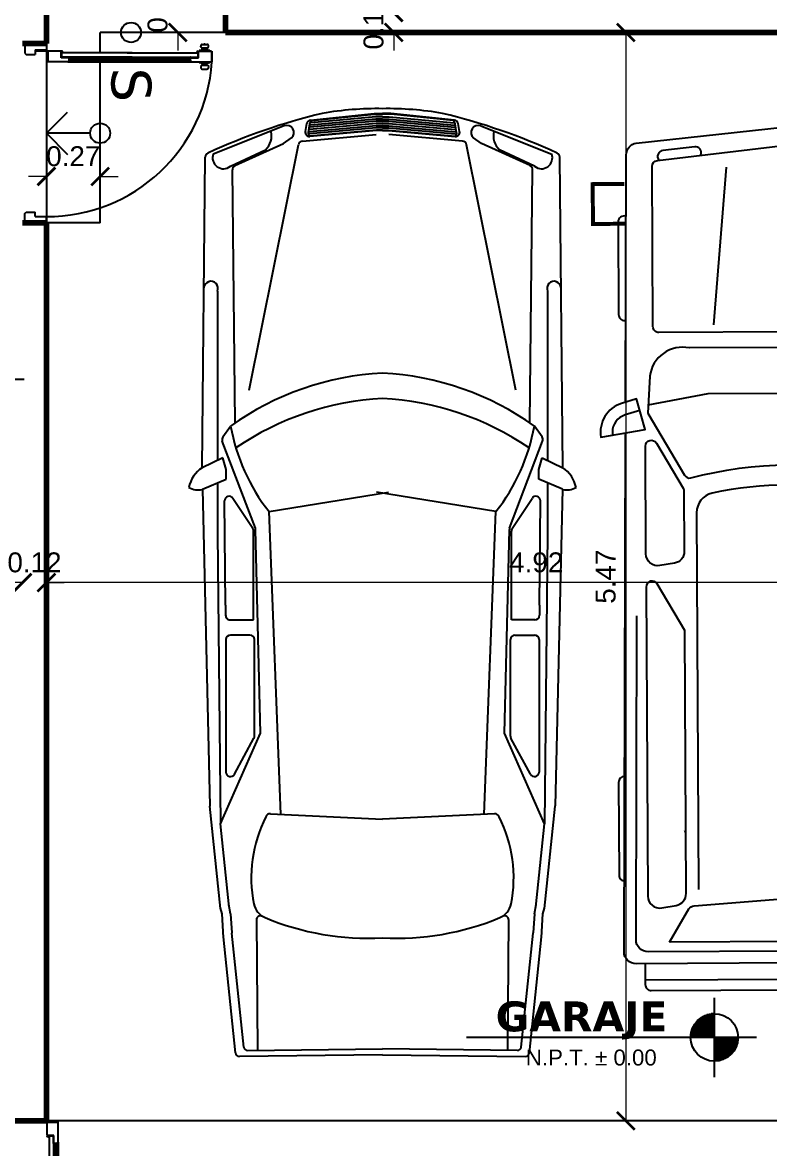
# Model space of a CAD drawing. Header units: inches. Extents: x -2.6 to 11.8, y -3.4 to 32.7.
# Drawn here: x 3.92 to 7.67, y -0.14 to 5.52 of the extents above; entities that cross this region are included whole.
import ezdxf

# ---------------------------------------------------------------- set-up
doc = ezdxf.new("R2010")
doc.units = ezdxf.units.IN
doc.header["$MEASUREMENT"] = 0
doc.linetypes.add('CONTINUA', pattern=[0])
for name, color, linetype in [('Auto', 6, 'Continuous'), ('Cotas', 60, 'Continuous'), ('Flecha', 6, 'Continuous'), ('Gradas', 3, 'Continuous'), ('Niveles', 86, 'Continuous'), ('Puertas', 1, 'Continuous'), ('Texto', 98, 'Continuous'), ('Textura piso', 8, 'Continuous')]:
    doc.layers.add(name, color=color, linetype=linetype)
doc.layers.add('Paredes', color=5, linetype='Continuous', lineweight=80)
doc.styles.get("Standard").update_dxf_attribs({"font": 'arial.ttf'})
doc.styles.add('style1', font='arial.ttf')
doc.dimstyles.new('Cotas', dxfattribs={"dimtxt": 0.1, "dimasz": 0.09, "dimexe": 0.2, "dimexo": 0.4, "dimgap": 0.05, "dimtad": 1, "dimzin": 0, "dimdsep": 46, "dimtxsty": 'Standard', "dimblk": 'ARCHTICK', "dimcen": 0.09, "dimse1": 1, "dimse2": 1, "dimclrd": 60, "dimclre": 256, "dimadec": 0, "dimazin": 0, "dimtfac": 1, "dimtix": 1, "dimtofl": 0, "dimtmove": 1, "dimatfit": 3, "dimfxl": 0, "dimtolj": 1, "dimtzin": 0, "dimlwd": 9, "dimarcsym": 0})

# ---------------------------------------------------------------- blocks, each defined once
blk = doc.blocks.new('Auto 2')
at = {"layer": 'Auto'}
for p, q in [((63.2764, 43.216), (63.3404, 44.0081)), ((64.0137, 43.2198), (63.9413, 44.0112)), ((62.7673, 42.6773), (62.7674, 42.6617)), ((64.5283, 42.6865), (64.5284, 42.6709))]:
    blk.add_line(p, q, dxfattribs=at)
for points in [[(62.8334, 42.8273), (62.8368, 44.0705, -0.365271), (62.8868, 44.1295), (63.6398, 44.211), (64.3937, 44.1373, -0.365271), (64.4443, 44.0789), (64.4607, 42.8358)], [(63.2121, 44.0707, 0.556453), (63.1804, 44.1106), (63.0205, 44.0918, 0.585929), (63.0004, 44.0434, 0.585929)], [(64.281, 44.0501, 0.585929), (64.2604, 44.0982), (64.1003, 44.1154, 0.585929), (64.07, 44.0727, 0.585929)], [(62.836, 43.7616, 0.520819), (62.7958, 43.7332), (62.7983, 43.2676, 0.414214), (62.8284, 43.2378)], [(64.4484, 43.7714, -0.464512), (64.4835, 43.742), (64.486, 43.2764, -0.414214), (64.4561, 43.2463)], [(62.9043, 42.7863), (62.831, 42.7639, 0.331155), (62.7673, 42.6773, 0.331155)], [(64.5283, 42.6865, 0.331155), (64.4637, 42.7724), (64.3902, 42.7941)], [(64.4628, 42.6815), (64.4972, 40.0757, -0.416557), (64.4375, 40.0149), (63.6618, 40.0108), (62.886, 40.0068, -0.416557), (62.8257, 40.067), (62.8329, 42.673)], [(64.1198, 40.384), (64.1099, 42.2772, 0.354062), (64.0302, 42.3746, 0.105206), (63.2686, 42.3706, 0.354062), (63.19, 42.2724), (63.1998, 40.3792)], [(64.4149, 41.7619), (64.4364, 40.1354, -0.416557), (64.3767, 40.0746), (63.6615, 40.0708), (62.9462, 40.0671, -0.416557), (62.8859, 40.1273), (62.8904, 41.754)], [(64.4857, 40.9565, -0.414214), (64.5159, 40.9266), (64.5183, 40.461, -0.414214), (64.4884, 40.4309)], [(62.828, 40.9478, 0.414214), (62.7982, 40.9177), (62.8006, 40.452, 0.414214), (62.8308, 40.4222)], [(62.9316, 40.007), (62.9321, 39.9021, 0.414214), (62.9623, 39.8723), (63.6625, 39.8759), (64.3627, 39.8796, 0.414214), (64.3925, 39.9097), (64.392, 40.0147)]]:
    blk.add_lwpolyline(points, format="xyb", dxfattribs=at)
for points in [[(62.9667, 44.0126, -0.381839), (62.9932, 44.0426), (63.6403, 44.1186), (64.2882, 44.0493, -0.381839), (64.315, 44.0197), (64.3192, 43.2144, -0.414214), (64.2893, 43.1843), (63.0011, 43.1776, -0.414214), (62.9709, 43.2074)], [(64.1373, 42.4524, 0.316281), (64.1686, 42.467), (64.3492, 42.7805), (64.3377, 42.966, 0.439842), (64.1374, 43.1052), (63.6456, 43.1026), (63.1538, 43.1001, 0.439842), (62.955, 42.9588), (62.9455, 42.7731), (63.1293, 42.4615, 0.316281), (63.1607, 42.4473, -0.128604)], [(62.8135, 42.8213, 0.378869), (62.7096, 42.6517), (62.9324, 42.6901), (62.8876, 42.8439)], [(64.3632, 42.6976), (64.5863, 42.6615, 0.378869), (64.4807, 42.83), (64.4063, 42.8519)], [(62.9328, 42.6066, -0.765667), (62.9886, 42.622), (63.1224, 42.3952, -0.132717), (63.1266, 42.3801), (63.1282, 42.0788, -0.366598), (63.0784, 42.0194), (63.0058, 42.0069, -0.463488), (62.9356, 42.0657)], [(64.3664, 42.0732), (64.3636, 42.6141, 0.765667), (64.3076, 42.6289), (64.1762, 42.4007, 0.132717), (64.1722, 42.3856), (64.1737, 42.0843, 0.366598), (64.2242, 42.0254), (64.2969, 42.0136, 0.463488)], [(62.9365, 41.8992), (62.9446, 40.3467, 0.463488), (63.0148, 40.2878), (63.0873, 40.3003, 0.366598), (63.1371, 40.3598), (63.1303, 41.6808), (62.9923, 41.9146, 0.765667)], [(64.3673, 41.9066, 0.765667), (64.3113, 41.9215), (64.1758, 41.6863), (64.1827, 40.3652, 0.366598), (64.2332, 40.3063), (64.3058, 40.2946, 0.463488), (64.3754, 40.3541)], [(63.0544, 40.1162), (63.1516, 40.2823, -0.264987), (63.1773, 40.2972), (63.6601, 40.3361), (64.1432, 40.3022, -0.264987), (64.1691, 40.2876), (64.268, 40.1226), (63.6612, 40.1194)]]:
    blk.add_lwpolyline(points, format="xyb", close=True, dxfattribs=at)
at = {"layer": 'Auto', "const_width": 0.02}
for points in [[(64.5683, 43.9374), (64.5693, 43.7374), (64.4421, 43.7365)], [(64.4462, 43.9365), (64.5683, 43.9374)], [(62.8343, 43.7243), (62.6694, 43.7231), (62.6683, 43.9231), (62.8272, 43.9243)]]:
    blk.add_lwpolyline(points, dxfattribs=at)
at = {"layer": 'Auto'}
for points in [[(62.9476, 42.8145), (63.2479, 42.8707), (63.6468, 42.8728), (64.0458, 42.8749), (64.3466, 42.8218)], [(64.3924, 39.9321), (63.6622, 39.9282), (62.932, 39.9244)]]:
    blk.add_lwpolyline(points, dxfattribs=at)
blk.add_arc((63.1056, 40.6609), 0.03, 0.2992, 30.5389, dxfattribs=at)
blk = doc.blocks.new('auto2')
at = {"layer": 'Auto'}
for p, q in [((60.034, 33.4933), (58.4736, 33.4774)), ((59.984, 33.3897), (60.034, 33.4933)), ((60.1414, 33.4919), (60.0914, 33.3724)), ((60.1414, 33.4919), (61.7324, 33.454)), ((58.3164, 33.0809), (58.4578, 33.4372)), ((62.2471, 33.4006), (61.7339, 33.4539)), ((59.1466, 33.4167), (59.9458, 33.4167)), ((59.8788, 33.3891), (59.8241, 33.3502)), ((60.3369, 33.226), (59.9001, 33.3918)), ((59.9458, 33.4167), (59.9971, 33.4167)), ((60.0429, 33.3724), (59.984, 33.3897)), ((60.0914, 33.3724), (60.0429, 33.3724)), ((60.1099, 33.4167), (60.3641, 33.4167)), ((60.7241, 33.3755), (60.2, 33.3807)), ((60.3641, 33.4167), (61.8232, 33.4004)), ((60.7241, 33.3755), (60.7747, 33.3755)), ((60.8968, 33.3736), (61.5621, 33.3736)), ((61.8232, 33.4004), (61.3667, 33.1998)), ((62.2413, 33.357), (61.8232, 33.4004)), ((62.2752, 33.3926), (62.2468, 33.4007)), ((62.394, 33.3856), (62.2752, 33.3926)), ((62.9733, 33.3253), (62.3904, 33.3858)), ((58.5163, 33.3283), (58.4043, 33.0852)), ((58.5193, 33.3513), (58.4369, 33.1751)), ((59.808, 33.3271), (58.537, 33.341)), ((60.339, 33.2387), (60.1879, 33.3384)), ((60.7975, 33.3527), (60.7975, 33.2749)), ((60.874, 33.2529), (60.874, 33.3508)), ((61.573, 33.3307), (61.3928, 33.2328)), ((62.2743, 33.3514), (62.2282, 33.3587)), ((62.2743, 33.3514), (62.3708, 33.3436)), ((62.9439, 33.2841), (62.3712, 33.3435)), ((62.4046, 33.3409), (62.404, 33.3409)), ((60.7975, 33.2749), (60.7975, 33.2349)), ((62.9609, 33.265), (62.9523, 32.5874)), ((62.9831, 32.5874), (62.9904, 33.3062)), ((59.6438, 33.2568), (58.4114, 33.0098)), ((61.3667, 33.1998), (60.3444, 33.2245)), ((60.7975, 33.2349), (60.3515, 33.2349)), ((61.3819, 33.2301), (60.8968, 33.2301)), ((62.3038, 33.2208), (62.9603, 33.2146)), ((60.254, 33.1573), (60.1567, 32.5571)), ((61.7747, 33.0986), (60.254, 33.1573)), ((61.7721, 33.1502), (61.7997, 32.5874)), ((58.4043, 33.0852), (58.377, 33.0448)), ((58.3451, 32.9748), (58.3047, 32.9671)), ((58.393, 32.9895), (58.3599, 32.6189)), ((58.2875, 32.9485), (58.2548, 32.629)), ((58.2891, 32.9417), (58.2571, 32.6287)), ((58.2712, 32.6209), (58.3009, 32.9474)), ((58.2822, 32.6204), (58.3122, 32.9493)), ((58.2915, 32.9452), (58.2891, 32.9417)), ((58.2978, 32.9492), (58.2915, 32.9452)), ((58.2933, 32.6199), (58.3234, 32.9512)), ((58.3057, 32.9523), (58.2978, 32.9492)), ((58.3043, 32.6195), (58.3347, 32.9532)), ((58.3498, 32.9594), (58.3057, 32.9523)), ((58.3154, 32.619), (58.3459, 32.9541)), ((58.3265, 32.6185), (58.3569, 32.9532)), ((58.3375, 32.6181), (58.368, 32.9522)), ((58.3399, 32.6179), (58.3703, 32.952)), ((58.2548, 32.629), (58.2548, 32.5874)), ((58.2548, 32.5458), (58.2548, 32.5874)), ((58.2571, 32.629), (58.2571, 32.5874)), ((58.2571, 32.5458), (58.2571, 32.5874)), ((58.2712, 32.5874), (58.2712, 32.6209)), ((58.2712, 32.5874), (58.2712, 32.5538)), ((58.2822, 32.5874), (58.2822, 32.6204)), ((58.2822, 32.5874), (58.2822, 32.5543)), ((58.2933, 32.5874), (58.2933, 32.6199)), ((58.2933, 32.5874), (58.2933, 32.5548)), ((58.3043, 32.5874), (58.3043, 32.6195)), ((58.3043, 32.5874), (58.3043, 32.5553)), ((58.3154, 32.5874), (58.3154, 32.619)), ((58.3154, 32.5874), (58.3154, 32.5558)), ((58.3265, 32.5874), (58.3265, 32.6185)), ((58.3265, 32.5874), (58.3265, 32.5563)), ((58.3375, 32.5874), (58.3375, 32.6179)), ((58.3375, 32.5874), (58.3375, 32.5568)), ((58.3399, 32.5874), (58.3399, 32.6179)), ((58.3399, 32.5874), (58.3399, 32.5568)), ((60.254, 32.0175), (60.1567, 32.6177)), ((61.7721, 32.0246), (61.7997, 32.5874)), ((62.9609, 31.9098), (62.9523, 32.5874)), ((62.9831, 32.5874), (62.9904, 31.8686)), ((58.2875, 32.2262), (58.2548, 32.5458)), ((58.2891, 32.233), (58.2571, 32.546)), ((58.2712, 32.5538), (58.3009, 32.2274)), ((58.2822, 32.5543), (58.3122, 32.2254)), ((58.2933, 32.5548), (58.3234, 32.2235)), ((58.3043, 32.5553), (58.3347, 32.2216)), ((58.3154, 32.5558), (58.3459, 32.2206)), ((58.3265, 32.5563), (58.3569, 32.2216)), ((58.3375, 32.5566), (58.368, 32.2226)), ((58.3399, 32.5568), (58.3703, 32.2228)), ((58.393, 32.1852), (58.3599, 32.5559)), ((58.2915, 32.2295), (58.2891, 32.233)), ((58.2978, 32.2256), (58.2915, 32.2295)), ((58.3057, 32.2224), (58.2978, 32.2256)), ((58.3451, 32.2), (58.3047, 32.2076)), ((58.3498, 32.2153), (58.3057, 32.2224)), ((58.4043, 32.0896), (58.377, 32.1299)), ((59.6438, 31.9179), (58.4114, 32.165)), ((58.3164, 32.0938), (58.4578, 31.7375)), ((58.5163, 31.8465), (58.4043, 32.0896)), ((61.7747, 32.0762), (60.254, 32.0175)), ((58.5193, 31.8234), (58.4369, 31.9996)), ((61.3667, 31.9749), (60.3444, 31.9503)), ((61.8232, 31.7743), (61.3667, 31.9749)), ((62.3038, 31.9539), (62.9603, 31.9602)), ((60.3369, 31.9488), (59.9001, 31.7829)), ((60.339, 31.9361), (60.1879, 31.8364)), ((60.7975, 31.9398), (60.3515, 31.9398)), ((60.7975, 31.8998), (60.7975, 31.9398)), ((60.7975, 31.8221), (60.7975, 31.8998)), ((60.874, 31.9219), (60.874, 31.824)), ((61.3819, 31.9447), (60.8968, 31.9447)), ((61.573, 31.844), (61.3928, 31.9419)), ((59.808, 31.8476), (58.537, 31.8337)), ((62.9439, 31.8906), (62.3712, 31.8312)), ((62.9733, 31.8495), (62.3904, 31.789)), ((59.8788, 31.7857), (59.8241, 31.8245)), ((60.0429, 31.8024), (59.984, 31.785)), ((60.0914, 31.8024), (60.0429, 31.8024)), ((60.1414, 31.6828), (60.0914, 31.8024)), ((60.7241, 31.7993), (60.2, 31.794)), ((60.7241, 31.7993), (60.7747, 31.7993)), ((60.8968, 31.8012), (61.5621, 31.8012)), ((62.2413, 31.8177), (61.8232, 31.7743)), ((62.2743, 31.8234), (62.2282, 31.8161)), ((62.2743, 31.8234), (62.3708, 31.8312)), ((62.394, 31.7892), (62.2752, 31.7821)), ((62.4046, 31.8339), (62.404, 31.8338)), ((59.1466, 31.758), (59.9458, 31.758)), ((59.9458, 31.758), (59.9971, 31.758)), ((59.984, 31.785), (60.034, 31.6814)), ((60.1099, 31.758), (60.3641, 31.758)), ((60.3641, 31.758), (61.8232, 31.7743)), ((62.2471, 31.7741), (61.7339, 31.7208)), ((62.2752, 31.7821), (62.2468, 31.774)), ((60.034, 31.6814), (58.4736, 31.6974)), ((60.1414, 31.6828), (61.7324, 31.7207))]:
    blk.add_line(p, q, dxfattribs=at)
for centre, radius, start, end in [((60.1624, 33.4086), 0.1538, 101.1084, 146.5909), ((60.0599, 33.5146), 0.0856, 345.2008, 31.6634), ((59.1324, 33.449), 0.0353, 92.7342, 293.7562), ((61.3005, 32.1533), 3.1346, 155.2813, 166.4153), ((58.4738, 33.4546), 0.0228, 90.5858, 155.2813), ((58.4772, 33.3861), 0.0547, 320.4667, 110.7521), ((61.7319, 33.435), 0.019, 84.0736, 88.6341), ((59.892, 33.3705), 0.0228, 69.2085, 125.4162), ((60.1997, 33.3579), 0.0228, 89.4279, 238.8187), ((60.7747, 33.3527), 0.0228, 0, 90), ((60.8968, 33.3508), 0.0228, 90, 180), ((61.5621, 33.3508), 0.0228, 298.5036, 90), ((58.5368, 33.3182), 0.0228, 89.3727, 153.8279), ((60.9999, 32.5122), 1.4439, 144.5205, 177.015), ((61.1278, 32.5122), 1.4439, 145.7866, 177.015), ((59.6548, 32.3978), 0.9673, 51.7278, 79.9187), ((62.3692, 33.3246), 0.019, 84.0736, 85.3849), ((62.9714, 33.3063), 0.019, 359.4168, 84.0736), ((62.9419, 33.2652), 0.019, 359.2705, 84.0736), ((60.3449, 33.2473), 0.0228, 249.2085, 268.6184), ((60.3449, 33.2473), 0.0228, 249.2085, 268.6184), ((60.3449, 33.2473), 0.0228, 249.2085, 268.6184), ((60.3449, 33.2473), 0.0228, 249.2085, 268.6184), ((60.3515, 33.2577), 0.0228, 236.566, 270), ((60.8968, 33.2529), 0.0228, 180, 270), ((61.3819, 33.2529), 0.0228, 270, 298.5036), ((62.0918, 32.5816), 0.6649, 78.4481, 117.2241), ((62.206, 33.14), 0.095, 22.7067, 78.4481), ((62.3036, 33.2018), 0.019, 89.4533, 203.529), ((58.3676, 33.2376), 0.0933, 255.244, 317.9502), ((61.7949, 33.1513), 0.0228, 108.5883, 182.8028), ((61.0666, 32.6632), 1.3301, 356.7305, 22.7067), ((58.3496, 33.0677), 0.0357, 158.3115, 320.178), ((58.3491, 32.9538), 0.0213, 354.9977, 100.6923), ((58.4157, 32.9874), 0.0228, 100.7825, 174.5924), ((58.3087, 32.9462), 0.0213, 100.6923, 173.8214), ((58.3554, 32.9471), 0.0136, 22.2212, 114.1747), ((59.865, 32.6122), 1.6351, 170.2323, 180.869), ((59.865, 32.5626), 1.6351, 179.131, 189.7677), ((60.9999, 32.6626), 1.4439, 182.985, 215.4795), ((61.1278, 32.6626), 1.4439, 182.985, 214.2134), ((61.0666, 32.5115), 1.3301, 337.2933, 3.2695), ((61.3005, 33.0214), 3.1346, 193.5847, 204.7187), ((58.3087, 32.2285), 0.0213, 186.1786, 259.3077), ((58.3491, 32.2209), 0.0213, 259.3077, 5.0023), ((58.3554, 32.2277), 0.0136, 245.8253, 337.7788), ((58.4157, 32.1874), 0.0228, 185.4076, 259.2175), ((58.3496, 32.107), 0.0357, 39.822, 201.6885), ((58.3676, 31.9371), 0.0933, 42.0498, 105.4032), ((59.6548, 32.7769), 0.9673, 280.0813, 308.2722), ((61.7949, 32.0234), 0.0228, 177.1972, 251.4117), ((62.0918, 32.5931), 0.6649, 242.7759, 281.5519), ((62.206, 32.0348), 0.095, 281.5519, 337.2933), ((62.3036, 31.9729), 0.019, 156.471, 270.5467), ((60.3449, 31.9275), 0.0228, 91.3816, 110.7915), ((60.3449, 31.9275), 0.0228, 91.3816, 110.7915), ((60.3449, 31.9275), 0.0228, 91.3816, 110.7915), ((60.3449, 31.9275), 0.0228, 91.3816, 110.7915), ((60.3515, 31.917), 0.0228, 90, 123.434), ((60.8968, 31.9219), 0.0228, 90, 180), ((61.3819, 31.9219), 0.0228, 61.4964, 90), ((62.9419, 31.9096), 0.019, 275.9264, 0.7295), ((58.5368, 31.8565), 0.0228, 206.1721, 270.6273), ((61.5621, 31.824), 0.0228, 270, 61.4964), ((62.9714, 31.8684), 0.019, 275.9264, 0.5832), ((58.4772, 31.7886), 0.0547, 249.2479, 39.5333), ((60.1997, 31.8168), 0.0228, 121.1813, 270.5721), ((60.7747, 31.8221), 0.0228, 270, 0), ((60.8968, 31.824), 0.0228, 180, 270), ((62.3692, 31.8501), 0.019, 274.6151, 275.9264), ((59.1324, 31.7257), 0.0353, 66.2438, 267.2658), ((59.892, 31.8043), 0.0228, 234.5838, 290.7915), ((58.4738, 31.7202), 0.0228, 204.7187, 269.4142), ((60.1624, 31.7661), 0.1538, 213.4091, 258.8916), ((60.0599, 31.6601), 0.0856, 328.3366, 14.7992), ((61.7319, 31.7397), 0.019, 271.3659, 275.9264)]:
    blk.add_arc(centre, radius, start, end, dxfattribs=at)
blk = doc.blocks.new('puerta2')
at = {"layer": 'Puertas'}
for p, q in [((150.3377, 38.7222), (150.3377, 38.6142)), ((150.3377, 38.7222), (150.3848, 38.7222)), ((150.3377, 38.7222), (150.3377, 38.6142)), ((150.3377, 38.7222), (150.3848, 38.7222)), ((150.3848, 38.7222), (150.3917, 38.7154)), ((150.3848, 38.7222), (150.3917, 38.7154)), ((150.3917, 38.7154), (150.3917, 38.6704)), ((150.3917, 38.7154), (150.3917, 38.6704)), ((151.1906, 38.7222), (151.1837, 38.7154)), ((151.1906, 38.7222), (151.1837, 38.7154)), ((151.1837, 38.7154), (151.1837, 38.6704)), ((151.1837, 38.7154), (151.1837, 38.6704)), ((151.2377, 38.7222), (151.1906, 38.7222)), ((151.2377, 38.7222), (151.1906, 38.7222)), ((151.2377, 38.7222), (151.2377, 38.6142)), ((151.2377, 38.7222), (151.2377, 38.6142)), ((150.369, 38.6704), (150.369, 38.6142)), ((150.369, 38.6704), (150.3917, 38.6704)), ((150.369, 38.6704), (150.369, 38.6142)), ((150.369, 38.6704), (150.3917, 38.6704)), ((150.3712, 38.6682), (150.3712, 38.6142)), ((150.3733, 38.6682), (150.3712, 38.6682)), ((150.3712, 38.6682), (150.3712, 38.6142)), ((150.3733, 38.6682), (150.3712, 38.6682)), ((150.3733, 38.6682), (150.3733, 38.6142)), ((150.3733, 38.6682), (150.3733, 38.6142)), ((151.2064, 38.6704), (151.1837, 38.6704)), ((151.2064, 38.6704), (151.1837, 38.6704)), ((151.2064, 38.6704), (151.2064, 38.6142)), ((151.2064, 38.6704), (151.2064, 38.6142)), ((150.3377, 38.6142), (150.369, 38.6142)), ((150.3377, 38.6142), (150.369, 38.6142)), ((150.3712, 38.6142), (150.3733, 38.6142)), ((150.3712, 38.6142), (150.3733, 38.6142)), ((150.3755, 38.6121), (150.3755, 38.6099)), ((150.3755, 38.6121), (150.4295, 38.6121)), ((150.3755, 38.6121), (150.3755, 38.6099)), ((150.3755, 38.6121), (150.4295, 38.6121)), ((150.4295, 38.6099), (150.3755, 38.6099)), ((150.4295, 38.6099), (150.3755, 38.6099)), ((150.3755, 38.5409), (150.3755, 38.6078)), ((150.4295, 38.6078), (150.3755, 38.6078)), ((150.3755, 38.6078), (150.4295, 38.6078)), ((150.3755, 38.5409), (150.3755, 38.6078)), ((150.4295, 38.6078), (150.3755, 38.6078)), ((150.3755, 38.6078), (150.4295, 38.6078)), ((150.4295, 38.6099), (150.4295, 38.6121)), ((150.4295, 38.6099), (150.4295, 38.6121)), ((150.4295, 38.5066), (150.4295, 38.6078)), ((150.4295, 38.5066), (150.4295, 38.6078)), ((151.2377, 38.6142), (151.2064, 38.6142)), ((151.2377, 38.6142), (151.2064, 38.6142)), ((150.4083, 38.5409), (150.3755, 38.5409)), ((150.4083, 38.5409), (150.3755, 38.5409)), ((150.3824, 38.5387), (150.3755, 38.5387)), ((150.3824, 38.5387), (150.3755, 38.5387)), ((150.3824, 38.5319), (150.3824, 38.5387)), ((150.3824, 38.5319), (150.3824, 38.5387)), ((150.3845, 38.1829), (150.3845, 38.5387)), ((150.3845, 38.2082), (150.3845, 38.5387)), ((150.3845, 38.5387), (150.4061, 38.5387)), ((150.4061, 38.5387), (150.3845, 38.5387)), ((150.3845, 38.1829), (150.3845, 38.5387)), ((150.3845, 38.2082), (150.3845, 38.5387)), ((150.3845, 38.5387), (150.4061, 38.5387)), ((150.4061, 38.5387), (150.3845, 38.5387)), ((150.4061, 38.4998), (150.4061, 38.5387)), ((150.4061, 38.4998), (150.4061, 38.5387)), ((150.4083, 38.4998), (150.4083, 38.5409)), ((150.4083, 38.4998), (150.4083, 38.5409)), ((150.4061, 38.4998), (150.4053, 38.4989)), ((150.4061, 38.4998), (150.4053, 38.4989)), ((150.4061, 38.498), (150.4053, 38.4989)), ((150.4061, 38.498), (150.4053, 38.4989)), ((150.4061, 38.1829), (150.4061, 38.498)), ((150.4061, 38.2082), (150.4061, 38.498)), ((150.4061, 38.1829), (150.4061, 38.498)), ((150.4061, 38.2082), (150.4061, 38.498)), ((150.4226, 38.4998), (150.4083, 38.4998)), ((150.4226, 38.4998), (150.4083, 38.4998)), ((150.4131, 38.4998), (150.4131, 37.8913)), ((150.4131, 38.4998), (150.4131, 37.8913)), ((150.4195, 38.4998), (150.4195, 37.8913)), ((150.4195, 38.4998), (150.4195, 37.8913)), ((150.4226, 38.4998), (150.4295, 38.5066)), ((150.4226, 38.4998), (150.4295, 38.5066)), ((150.4259, 38.503), (150.4259, 37.8881)), ((150.4259, 38.503), (150.4259, 37.8881)), ((150.4277, 38.5048), (150.4277, 37.8863)), ((150.4277, 38.5048), (150.4277, 37.8863)), ((150.4295, 38.5066), (150.4295, 37.8845)), ((150.4295, 38.5066), (150.4295, 37.8845)), ((150.3845, 38.2082), (150.3845, 37.8523)), ((150.3845, 38.2082), (150.3845, 37.8523)), ((150.3845, 38.1829), (150.3845, 37.8523)), ((150.3845, 38.1829), (150.3845, 37.8523)), ((150.4061, 38.2082), (150.4061, 37.893)), ((150.4061, 38.2082), (150.4061, 37.893)), ((150.4061, 38.1829), (150.4061, 37.893)), ((150.4061, 38.1829), (150.4061, 37.893)), ((150.3593, 37.8372), (150.35, 37.8395)), ((150.3593, 37.8372), (150.35, 37.8395)), ((150.3711, 37.8462), (150.3755, 37.8462)), ((150.3711, 37.8462), (150.3755, 37.8462)), ((150.3824, 37.8523), (150.3755, 37.8523)), ((150.3824, 37.8523), (150.3755, 37.8523)), ((150.4083, 37.8502), (150.3755, 37.8502)), ((150.3755, 37.8502), (150.3755, 37.7833)), ((150.4083, 37.8502), (150.3755, 37.8502)), ((150.3755, 37.8502), (150.3755, 37.7833)), ((150.3824, 37.8592), (150.3824, 37.8523)), ((150.3824, 37.8592), (150.3824, 37.8523)), ((150.3845, 37.8523), (150.4061, 37.8523)), ((150.4061, 37.8523), (150.3845, 37.8523)), ((150.3845, 37.8523), (150.4061, 37.8523)), ((150.4061, 37.8523), (150.3845, 37.8523)), ((150.4061, 37.893), (150.4053, 37.8922)), ((150.4061, 37.893), (150.4053, 37.8922)), ((150.4061, 37.8913), (150.4053, 37.8922)), ((150.4061, 37.8913), (150.4053, 37.8922)), ((150.4061, 37.8913), (150.4061, 37.8523)), ((150.4061, 37.8913), (150.4061, 37.8523)), ((150.4083, 37.8913), (150.4083, 37.8502)), ((150.4226, 37.8913), (150.4083, 37.8913)), ((150.4083, 37.8913), (150.4083, 37.8502)), ((150.4226, 37.8913), (150.4083, 37.8913)), ((150.4226, 37.8913), (150.4295, 37.8845)), ((150.4226, 37.8913), (150.4295, 37.8845)), ((150.4295, 37.8845), (150.4295, 37.7833)), ((150.4295, 37.8845), (150.4295, 37.7833)), ((150.4339, 37.8462), (150.4295, 37.8462)), ((150.4339, 37.8462), (150.4295, 37.8462)), ((150.4457, 37.8372), (150.4569, 37.8395)), ((150.4457, 37.8372), (150.4569, 37.8395)), ((150.3412, 37.8236), (150.3382, 37.8236)), ((150.3382, 37.8236), (150.3382, 37.8162)), ((150.3412, 37.8236), (150.3382, 37.8236)), ((150.3382, 37.8236), (150.3382, 37.8162)), ((150.3382, 37.8162), (150.3412, 37.8162)), ((150.3382, 37.8162), (150.3412, 37.8162)), ((150.3412, 37.8313), (150.3412, 37.8085)), ((150.3412, 37.8313), (150.3412, 37.8085)), ((150.3412, 37.8162), (150.3412, 37.8236)), ((150.3412, 37.8162), (150.3412, 37.8236)), ((150.3593, 37.8027), (150.35, 37.8004)), ((150.3593, 37.8027), (150.35, 37.8004)), ((150.3593, 37.8372), (150.3593, 37.8027)), ((150.3593, 37.8372), (150.3593, 37.8027)), ((150.3593, 37.8301), (150.3654, 37.8301)), ((150.3593, 37.8301), (150.3654, 37.8301)), ((150.3593, 37.8098), (150.3654, 37.8098)), ((150.3593, 37.8098), (150.3654, 37.8098)), ((150.3654, 37.8301), (150.3654, 37.8098)), ((150.3654, 37.8301), (150.3654, 37.8098)), ((150.3711, 37.7936), (150.3755, 37.7936)), ((150.3711, 37.7936), (150.3755, 37.7936)), ((150.4295, 37.7833), (150.3755, 37.7833)), ((150.3755, 37.7833), (150.4295, 37.7833)), ((150.4295, 37.7833), (150.3755, 37.7833)), ((150.3755, 37.7833), (150.4295, 37.7833)), ((150.4339, 37.7936), (150.4295, 37.7936)), ((150.4339, 37.7936), (150.4295, 37.7936)), ((150.4457, 37.8301), (150.4396, 37.8301)), ((150.4396, 37.8301), (150.4396, 37.8098)), ((150.4457, 37.8301), (150.4396, 37.8301)), ((150.4396, 37.8301), (150.4396, 37.8098)), ((150.4457, 37.8098), (150.4396, 37.8098)), ((150.4457, 37.8098), (150.4396, 37.8098)), ((150.4457, 37.8372), (150.4457, 37.8027)), ((150.4457, 37.8372), (150.4457, 37.8027)), ((150.4457, 37.8027), (150.4569, 37.8004)), ((150.4457, 37.8027), (150.4569, 37.8004)), ((150.4657, 37.8313), (150.4657, 37.8085)), ((150.4657, 37.8313), (150.4657, 37.8085))]:
    blk.add_line(p, q, dxfattribs=at)
at = {"layer": 'Puertas', "extrusion": (0, 0, -1)}
for centre, major_axis, start_param, end_param in [((150.3733, 38.6121), (0.00153, 0.00153), -1.570796, 4.712389), ((150.3733, 38.6121), (0.00153, 0.00153), -1.570796, 4.712389), ((150.3769, 38.6111), (-0.5865, 0.5865), 2.35245, 3.863557), ((150.3824, 38.5387), (0.00485, 0.00485), 2.356194, 3.926991), ((150.3824, 38.5387), (0.00485, 0.00485), 2.356194, 3.926991), ((150.3493, 37.8313), (0.00575, 0.00575), 3.926991, 5.579394), ((150.3493, 37.8313), (0.00575, 0.00575), 3.926991, 5.579394), ((150.3455, 37.8463), (-0.0182, 0.0182), 2.357943, 3.03977), ((150.3455, 37.8463), (-0.0182, 0.0182), 2.357943, 3.03977), ((150.3824, 37.8523), (-0.00485, 0.00485), 5.497787, 7.068583), ((150.3824, 37.8523), (-0.00485, 0.00485), 5.497787, 7.068583), ((150.4595, 37.8463), (-0.0182, 0.0182), 4.814212, 5.496038), ((150.4595, 37.8463), (-0.0182, 0.0182), 4.814212, 5.496038), ((150.4575, 37.8313), (-0.00575, 0.00575), 0.703791, 2.356194), ((150.4575, 37.8313), (-0.00575, 0.00575), 0.703791, 2.356194), ((150.3493, 37.8085), (-0.00575, 0.00575), 3.845384, 5.497787), ((150.3493, 37.8085), (-0.00575, 0.00575), 3.845384, 5.497787), ((150.3455, 37.7936), (-0.0182, 0.0182), 1.672619, 2.354446), ((150.3455, 37.7936), (-0.0182, 0.0182), 1.672619, 2.354446), ((150.4595, 37.7936), (-0.0182, 0.0182), 5.499536, 6.181362), ((150.4595, 37.7936), (-0.0182, 0.0182), 5.499536, 6.181362), ((150.4575, 37.8085), (-0.00575, 0.00575), 2.356194, 4.008598), ((150.4575, 37.8085), (-0.00575, 0.00575), 2.356194, 4.008598)]:
    blk.add_ellipse(centre, major_axis=major_axis, ratio=1, start_param=start_param, end_param=end_param, dxfattribs=at)
blk = doc.blocks.new('puerta g')
at = {"layer": 'Puertas'}
for p, q in [((63.2605, 35.5994), (63.3145, 35.5994)), ((63.2605, 35.5972), (63.2605, 35.5994)), ((63.2605, 35.5972), (63.3145, 35.5972)), ((63.3145, 35.5994), (63.3145, 35.5972)), ((63.3167, 35.5951), (63.3167, 35.5411)), ((63.3167, 35.5951), (63.3189, 35.5951)), ((63.3167, 35.5951), (63.3167, 35.5411)), ((63.3189, 35.5411), (63.3189, 35.5951)), ((63.3189, 35.5411), (63.3189, 35.5951)), ((63.3879, 35.5951), (63.321, 35.5951)), ((63.321, 35.5411), (63.321, 35.5951)), ((63.321, 35.5951), (63.321, 35.5411)), ((63.3879, 35.5951), (63.321, 35.5951)), ((63.321, 35.5411), (63.321, 35.5951)), ((63.321, 35.5951), (63.321, 35.5411)), ((63.3879, 35.5623), (63.3879, 35.5951)), ((63.3879, 35.5623), (63.3879, 35.5951)), ((63.39, 35.5882), (63.39, 35.5951)), ((63.39, 35.5882), (63.39, 35.5951)), ((63.3969, 35.5882), (63.39, 35.5882)), ((63.3969, 35.5882), (63.39, 35.5882)), ((63.39, 35.586), (65.5455, 35.586)), ((63.39, 35.586), (65.5455, 35.586)), ((63.39, 35.586), (63.39, 35.5644)), ((63.39, 35.5644), (63.39, 35.586)), ((63.39, 35.586), (65.5455, 35.586)), ((63.39, 35.586), (65.5455, 35.586)), ((63.39, 35.586), (63.39, 35.5644)), ((63.39, 35.5644), (63.39, 35.586)), ((65.5387, 35.5882), (65.5455, 35.5882)), ((65.5387, 35.5882), (65.5455, 35.5882)), ((65.5455, 35.5882), (65.5455, 35.5951)), ((65.5455, 35.5882), (65.5455, 35.5951)), ((65.5455, 35.586), (65.5455, 35.5644)), ((65.5455, 35.5644), (65.5455, 35.586)), ((65.5455, 35.586), (65.5455, 35.5644)), ((65.5455, 35.5644), (65.5455, 35.586)), ((65.5477, 35.5623), (65.5477, 35.5951)), ((65.5477, 35.5951), (65.6145, 35.5951)), ((65.5477, 35.5623), (65.5477, 35.5951)), ((65.5477, 35.5951), (65.6145, 35.5951)), ((65.6145, 35.5951), (65.6145, 35.5411)), ((63.3167, 35.5411), (63.3189, 35.5411)), ((63.4222, 35.5411), (63.321, 35.5411)), ((63.4222, 35.5411), (63.321, 35.5411)), ((63.3879, 35.5644), (65.5048, 35.5644)), ((63.3879, 35.5644), (65.5048, 35.5644)), ((63.3879, 35.5644), (65.5048, 35.5644)), ((63.3879, 35.5644), (65.5048, 35.5644)), ((63.429, 35.5623), (63.3879, 35.5623)), ((63.429, 35.5623), (63.3879, 35.5623)), ((63.429, 35.5644), (63.39, 35.5644)), ((63.429, 35.5644), (63.39, 35.5644)), ((63.429, 35.5479), (63.4222, 35.5411)), ((63.429, 35.5479), (63.4222, 35.5411)), ((63.4222, 35.5411), (65.5134, 35.5411)), ((63.4239, 35.5428), (65.5116, 35.5428)), ((63.4239, 35.5428), (65.5116, 35.5428)), ((63.4258, 35.5447), (65.5098, 35.5447)), ((63.4258, 35.5447), (65.5098, 35.5447)), ((63.429, 35.5644), (63.4299, 35.5653)), ((63.429, 35.5644), (63.4299, 35.5653)), ((63.429, 35.5479), (63.429, 35.5623)), ((63.429, 35.5479), (63.429, 35.5623)), ((63.429, 35.5574), (65.5065, 35.5574)), ((63.429, 35.5574), (65.5065, 35.5574)), ((63.429, 35.5511), (65.5065, 35.5511)), ((63.429, 35.5511), (65.5065, 35.5511)), ((63.4307, 35.5644), (63.4299, 35.5653)), ((63.4307, 35.5644), (63.4299, 35.5653)), ((65.2756, 35.5411), (65.5134, 35.5411)), ((65.5048, 35.5644), (65.5057, 35.5653)), ((65.5048, 35.5644), (65.5057, 35.5653)), ((65.5065, 35.5644), (65.5057, 35.5653)), ((65.5065, 35.5644), (65.5057, 35.5653)), ((65.5065, 35.5644), (65.5455, 35.5644)), ((65.5065, 35.5644), (65.5455, 35.5644)), ((65.5065, 35.5623), (65.5477, 35.5623)), ((65.5065, 35.5479), (65.5065, 35.5623)), ((65.5065, 35.5623), (65.5477, 35.5623)), ((65.5065, 35.5479), (65.5065, 35.5623)), ((65.5065, 35.5479), (65.5134, 35.5411)), ((65.5065, 35.5479), (65.5134, 35.5411)), ((65.5134, 35.5411), (65.6145, 35.5411)), ((65.5134, 35.5411), (65.6145, 35.5411)), ((63.3167, 30.9037), (63.3167, 30.9577)), ((63.3189, 30.9577), (63.3167, 30.9577)), ((63.3167, 30.9037), (63.3167, 30.9577)), ((63.3189, 30.9577), (63.3167, 30.9577)), ((63.3189, 30.9577), (63.3189, 30.9037)), ((63.3189, 30.9577), (63.3189, 30.9037)), ((63.4222, 30.9577), (63.321, 30.9577)), ((63.321, 30.9577), (63.321, 30.9037)), ((63.321, 30.9037), (63.321, 30.9577)), ((63.4222, 30.9577), (63.321, 30.9577)), ((63.321, 30.9577), (63.321, 30.9037)), ((63.321, 30.9037), (63.321, 30.9577)), ((63.429, 30.9508), (63.4222, 30.9577)), ((63.429, 30.9508), (63.4222, 30.9577)), ((63.4222, 30.9577), (65.5134, 30.9577)), ((63.4239, 30.9559), (65.5116, 30.9559)), ((63.4239, 30.9559), (65.5116, 30.9559)), ((63.4258, 30.9541), (65.5098, 30.9541)), ((63.4258, 30.9541), (65.5098, 30.9541)), ((63.429, 30.9508), (63.429, 30.9365)), ((63.429, 30.9508), (63.429, 30.9365)), ((63.429, 30.9477), (65.5065, 30.9477)), ((63.429, 30.9477), (65.5065, 30.9477)), ((63.429, 30.9413), (65.5065, 30.9413)), ((63.429, 30.9413), (65.5065, 30.9413)), ((65.2756, 30.9577), (65.5134, 30.9577)), ((65.5065, 30.9508), (65.5134, 30.9577)), ((65.5065, 30.9508), (65.5134, 30.9577)), ((65.5065, 30.9508), (65.5065, 30.9365)), ((65.5065, 30.9508), (65.5065, 30.9365)), ((65.5134, 30.9577), (65.6145, 30.9577)), ((65.5134, 30.9577), (65.6145, 30.9577)), ((65.6145, 30.9037), (65.6145, 30.9577)), ((63.2605, 30.9015), (63.3145, 30.9015)), ((63.2605, 30.9015), (63.2605, 30.8994)), ((63.2605, 30.8994), (63.3145, 30.8994)), ((63.3145, 30.8994), (63.3145, 30.9015)), ((63.3167, 30.9037), (63.3189, 30.9037)), ((63.3879, 30.9037), (63.321, 30.9037)), ((63.3879, 30.9037), (63.321, 30.9037)), ((63.429, 30.9365), (63.3879, 30.9365)), ((63.3879, 30.9365), (63.3879, 30.9037)), ((63.429, 30.9365), (63.3879, 30.9365)), ((63.3879, 30.9365), (63.3879, 30.9037)), ((63.3879, 30.9343), (65.5048, 30.9343)), ((63.3879, 30.9343), (65.5048, 30.9343)), ((63.3879, 30.9343), (65.5048, 30.9343)), ((63.3879, 30.9343), (65.5048, 30.9343)), ((63.429, 30.9343), (63.39, 30.9343)), ((63.39, 30.9127), (63.39, 30.9343)), ((63.39, 30.9343), (63.39, 30.9127)), ((63.429, 30.9343), (63.39, 30.9343)), ((63.39, 30.9127), (63.39, 30.9343)), ((63.39, 30.9343), (63.39, 30.9127)), ((63.39, 30.9127), (65.5455, 30.9127)), ((63.39, 30.9127), (65.5455, 30.9127)), ((63.39, 30.9127), (65.5455, 30.9127)), ((63.39, 30.9127), (65.5455, 30.9127)), ((63.3969, 30.9105), (63.39, 30.9105)), ((63.39, 30.9105), (63.39, 30.9037)), ((63.3969, 30.9105), (63.39, 30.9105)), ((63.39, 30.9105), (63.39, 30.9037)), ((63.429, 30.9343), (63.4299, 30.9335)), ((63.429, 30.9343), (63.4299, 30.9335)), ((63.4307, 30.9343), (63.4299, 30.9335)), ((63.4307, 30.9343), (63.4299, 30.9335)), ((65.5048, 30.9343), (65.5057, 30.9335)), ((65.5048, 30.9343), (65.5057, 30.9335)), ((65.5065, 30.9343), (65.5057, 30.9335)), ((65.5065, 30.9343), (65.5057, 30.9335)), ((65.5065, 30.9365), (65.5477, 30.9365)), ((65.5065, 30.9365), (65.5477, 30.9365)), ((65.5065, 30.9343), (65.5455, 30.9343)), ((65.5065, 30.9343), (65.5455, 30.9343)), ((65.5387, 30.9105), (65.5455, 30.9105)), ((65.5387, 30.9105), (65.5455, 30.9105)), ((65.5455, 30.9127), (65.5455, 30.9343)), ((65.5455, 30.9343), (65.5455, 30.9127)), ((65.5455, 30.9127), (65.5455, 30.9343)), ((65.5455, 30.9343), (65.5455, 30.9127)), ((65.5455, 30.9105), (65.5455, 30.9037)), ((65.5455, 30.9105), (65.5455, 30.9037)), ((65.5477, 30.9365), (65.5477, 30.9037)), ((65.5477, 30.9365), (65.5477, 30.9037)), ((65.5477, 30.9037), (65.6145, 30.9037)), ((65.5477, 30.9037), (65.6145, 30.9037))]:
    blk.add_line(p, q, dxfattribs=at)
for centre, start, end in [((63.4888, 35.3745), 274.6868, 4.4791), ((63.4888, 31.1242), 355.5209, 85.3132)]:
    blk.add_arc(centre, 2.1323, start, end, dxfattribs=at)
for centre, major_axis, start_param, end_param in [((63.3167, 35.5972), (0.00153, 0.00153), 4.712389, 10.995574), ((63.39, 35.5882), (0.00485, 0.00485), -0.785398, 0.785398), ((63.39, 35.5882), (0.00485, 0.00485), -0.785398, 0.785398), ((65.5455, 35.5882), (0.00485, -0.00485), 2.356194, 3.926991), ((65.5455, 35.5882), (0.00485, -0.00485), 2.356194, 3.926991)]:
    blk.add_ellipse(centre, major_axis=major_axis, ratio=1, start_param=start_param, end_param=end_param, dxfattribs=at)
at = {"layer": 'Puertas', "extrusion": (0, 0, -1)}
for centre, major_axis, start_param, end_param in [((63.3167, 30.9015), (0.00153, -0.00153), 4.712389, 10.995574), ((63.39, 30.9105), (0.00485, -0.00485), -0.785398, 0.785398), ((63.39, 30.9105), (0.00485, -0.00485), -0.785398, 0.785398), ((65.5455, 30.9105), (0.00485, 0.00485), 2.356194, 3.926991), ((65.5455, 30.9105), (0.00485, 0.00485), 2.356194, 3.926991)]:
    blk.add_ellipse(centre, major_axis=major_axis, ratio=1, start_param=start_param, end_param=end_param, dxfattribs=at)
blk = doc.blocks.new('Nivel2')
at = {"layer": 'Niveles'}
for p, q in [((46.512, 32.297), (46.512, 32.6947)), ((46.512, 32.5792), (46.4267, 32.5792)), ((46.4284, 32.581), (46.4284, 32.4959)), ((46.512, 32.5842), (46.4318, 32.5842)), ((46.4334, 32.5856), (46.4334, 32.4959)), ((46.512, 32.5892), (46.4377, 32.5892)), ((46.4384, 32.5898), (46.4384, 32.4959)), ((46.4434, 32.5935), (46.4434, 32.4959)), ((46.512, 32.5942), (46.4444, 32.5942)), ((46.4483, 32.5968), (46.4483, 32.4959)), ((46.512, 32.5991), (46.4522, 32.5991)), ((46.4533, 32.5997), (46.4533, 32.4959)), ((46.4583, 32.6024), (46.4583, 32.4959)), ((46.512, 32.6041), (46.4618, 32.6041)), ((46.4632, 32.6048), (46.4632, 32.4959)), ((46.4682, 32.6069), (46.4682, 32.4959)), ((46.4732, 32.6087), (46.4732, 32.4959)), ((46.512, 32.6091), (46.4743, 32.6091)), ((46.4782, 32.6103), (46.4782, 32.4959)), ((46.4831, 32.6116), (46.4831, 32.4959)), ((46.4881, 32.6128), (46.4881, 32.4959)), ((46.4931, 32.6137), (46.4931, 32.4959)), ((46.512, 32.614), (46.4955, 32.614)), ((46.498, 32.6144), (46.498, 32.4959)), ((46.503, 32.6148), (46.503, 32.4959)), ((46.508, 32.6151), (46.508, 32.4959)), ((46.512, 32.5246), (46.3962, 32.5246)), ((46.512, 32.5295), (46.3975, 32.5295)), ((46.3986, 32.533), (46.3986, 32.4959)), ((46.512, 32.5345), (46.3991, 32.5345)), ((46.512, 32.5395), (46.4009, 32.5395)), ((46.512, 32.5444), (46.403, 32.5444)), ((46.4036, 32.5457), (46.4036, 32.4959)), ((46.512, 32.5494), (46.4054, 32.5494)), ((46.512, 32.5544), (46.408, 32.5544)), ((46.4086, 32.5553), (46.4086, 32.4959)), ((46.512, 32.5594), (46.411, 32.5594)), ((46.4135, 32.5632), (46.4135, 32.4959)), ((46.512, 32.5643), (46.4143, 32.5643)), ((46.512, 32.5693), (46.418, 32.5693)), ((46.4185, 32.57), (46.4185, 32.4959)), ((46.512, 32.5743), (46.4221, 32.5743)), ((46.4235, 32.5759), (46.4235, 32.4959)), ((46.7232, 32.4959), (45.2662, 32.4959)), ((46.512, 32.4997), (46.3928, 32.4997)), ((46.512, 32.5047), (46.393, 32.5047)), ((46.512, 32.5096), (46.3935, 32.5096)), ((46.3936, 32.5109), (46.3936, 32.4959)), ((46.512, 32.5146), (46.3942, 32.5146)), ((46.512, 32.5196), (46.3951, 32.5196)), ((46.6313, 32.4947), (46.512, 32.4947)), ((46.6312, 32.4898), (46.512, 32.4898)), ((46.6308, 32.4848), (46.512, 32.4848)), ((46.6302, 32.4798), (46.512, 32.4798)), ((46.6295, 32.4748), (46.512, 32.4748)), ((46.6285, 32.4699), (46.512, 32.4699)), ((46.513, 32.4959), (46.513, 32.3766)), ((46.5179, 32.4959), (46.5179, 32.3767)), ((46.5229, 32.4959), (46.5229, 32.3771)), ((46.5279, 32.4959), (46.5279, 32.3776)), ((46.5328, 32.4959), (46.5328, 32.3784)), ((46.5378, 32.4959), (46.5378, 32.3794)), ((46.5428, 32.4959), (46.5428, 32.3806)), ((46.5478, 32.4959), (46.5478, 32.382)), ((46.5527, 32.4959), (46.5527, 32.3837)), ((46.5577, 32.4959), (46.5577, 32.3857)), ((46.5627, 32.4959), (46.5627, 32.3878)), ((46.5676, 32.4959), (46.5676, 32.3903)), ((46.5726, 32.4959), (46.5726, 32.3931)), ((46.5776, 32.4959), (46.5776, 32.3962)), ((46.5826, 32.4959), (46.5826, 32.3996)), ((46.5875, 32.4959), (46.5875, 32.4035)), ((46.5925, 32.4959), (46.5925, 32.4078)), ((46.5975, 32.4959), (46.5975, 32.4126)), ((46.6024, 32.4959), (46.6024, 32.418)), ((46.6074, 32.4959), (46.6074, 32.4242)), ((46.6124, 32.4959), (46.6124, 32.4314)), ((46.6174, 32.4959), (46.6174, 32.4399)), ((46.6223, 32.4959), (46.6223, 32.4504)), ((46.6273, 32.4959), (46.6273, 32.4651)), ((46.6272, 32.4649), (46.512, 32.4649)), ((46.6258, 32.4599), (46.512, 32.4599)), ((46.6241, 32.455), (46.512, 32.455)), ((46.6222, 32.45), (46.512, 32.45)), ((46.6199, 32.445), (46.512, 32.445)), ((46.6175, 32.44), (46.512, 32.44)), ((46.6147, 32.4351), (46.512, 32.4351)), ((46.6116, 32.4301), (46.512, 32.4301)), ((46.6081, 32.4251), (46.512, 32.4251)), ((46.6042, 32.4202), (46.512, 32.4202)), ((46.5999, 32.4152), (46.512, 32.4152)), ((46.5951, 32.4102), (46.512, 32.4102)), ((46.5896, 32.4052), (46.512, 32.4052)), ((46.5834, 32.4003), (46.512, 32.4003)), ((46.5762, 32.3953), (46.512, 32.3953)), ((46.5677, 32.3903), (46.512, 32.3903)), ((46.557, 32.3854), (46.512, 32.3854)), ((46.542, 32.3804), (46.512, 32.3804))]:
    blk.add_line(p, q, dxfattribs=at)
blk.add_circle((46.512, 32.4959), 0.1193, dxfattribs=at)
blk = doc.blocks.new('_ArchTick')
at = {"color": 0, "linetype": 'ByBlock', "const_width": 0.15}
blk.add_lwpolyline([(-0.5, -0.5), (0.5, 0.5)], dxfattribs=at)
blk = doc.blocks.new('*D118')
at = {"layer": 'Cotas', "color": 60, "linetype": 'CONTINUA', "lineweight": 9, "transparency": 16777216}
for p, q in [((4.6993, 5.7372), (4.6993, 5.8272)), ((4.6993, 5.4672), (4.6993, 5.3772))]:
    blk.add_line(p, q, dxfattribs=at)
at = {"layer": 'Defpoints', "color": 0, "transparency": 16777216}
for p in [(4.6993, 5.7372), (4.6993, 5.7372), (4.6993, 5.4672)]:
    blk.add_point(p, dxfattribs=at)
at = {"layer": 'Cotas', "color": 60, "lineweight": 9, "transparency": 16777216, "xscale": 0.09, "yscale": 0.09, "zscale": 0.09}
for p, rotation in [((4.6993, 5.7372), 270), ((4.6993, 5.4672), 90)]:
    blk.add_blockref('_ArchTick', p, dxfattribs=dict(at, rotation=rotation))
at = {"layer": 'Cotas', "color": 0, "transparency": 16777216, "insert": (4.5983, 5.6022), "char_height": 0.1, "attachment_point": 5, "rotation": 90}
blk.add_mtext('\\A1;0.27', dxfattribs=at)
blk = doc.blocks.new('*D119')
at = {"layer": 'Cotas', "color": 60, "linetype": 'CONTINUA', "lineweight": 9, "transparency": 16777216}
for p, q in [((4.0396, 4.744), (3.9496, 4.744)), ((4.3096, 4.744), (4.3996, 4.744))]:
    blk.add_line(p, q, dxfattribs=at)
at = {"layer": 'Defpoints', "color": 0, "transparency": 16777216}
for p in [(4.0396, 4.744), (4.3096, 4.744), (4.3096, 4.744)]:
    blk.add_point(p, dxfattribs=at)
at = {"layer": 'Cotas', "color": 60, "lineweight": 9, "transparency": 16777216, "xscale": 0.09, "yscale": 0.09, "zscale": 0.09}
blk.add_blockref('_ArchTick', (4.0396, 4.744), dxfattribs=at)
at = {"layer": 'Cotas', "color": 60, "lineweight": 9, "transparency": 16777216, "xscale": 0.09, "yscale": 0.09, "zscale": 0.09, "rotation": 180}
blk.add_blockref('_ArchTick', (4.3096, 4.744), dxfattribs=at)
at = {"layer": 'Cotas', "color": 0, "transparency": 16777216, "insert": (4.1746, 4.8451), "char_height": 0.1, "attachment_point": 5}
blk.add_mtext('\\A1;0.27', dxfattribs=at)
blk = doc.blocks.new('*D141')
at = {"layer": 'Cotas', "color": 60, "linetype": 'CONTINUA', "lineweight": 9, "transparency": 16777216}
blk.add_line((8.9599, 2.7037), (4.0396, 2.7037), dxfattribs=at)
at = {"layer": 'Defpoints', "color": 0, "transparency": 16777216}
for p in [(4.0396, 2.7037), (4.0396, 2.7037), (8.9599, 2.7037)]:
    blk.add_point(p, dxfattribs=at)
at = {"layer": 'Cotas', "color": 60, "lineweight": 9, "transparency": 16777216, "xscale": 0.09, "yscale": 0.09, "zscale": 0.09, "rotation": 180}
blk.add_blockref('_ArchTick', (4.0396, 2.7037), dxfattribs=at)
at = {"layer": 'Cotas', "color": 60, "lineweight": 9, "transparency": 16777216, "xscale": 0.09, "yscale": 0.09, "zscale": 0.09}
blk.add_blockref('_ArchTick', (8.9599, 2.7037), dxfattribs=at)
at = {"layer": 'Cotas', "color": 0, "transparency": 16777216, "insert": (6.4998, 2.8048), "char_height": 0.1, "attachment_point": 5}
blk.add_mtext('\\A1;4.92', dxfattribs=at)
blk = doc.blocks.new('*D142')
at = {"layer": 'Cotas', "color": 60, "linetype": 'CONTINUA', "lineweight": 9, "transparency": 16777216}
blk.add_line((6.9498, 5.4672), (6.9498, 0), dxfattribs=at)
at = {"layer": 'Defpoints', "color": 0, "transparency": 16777216}
for p in [(6.9498, 5.4672), (6.9498, 0), (6.9498, 0)]:
    blk.add_point(p, dxfattribs=at)
at = {"layer": 'Cotas', "color": 60, "lineweight": 9, "transparency": 16777216, "xscale": 0.09, "yscale": 0.09, "zscale": 0.09}
for p, rotation in [((6.9498, 5.4672), 90), ((6.9498, 0), 270)]:
    blk.add_blockref('_ArchTick', p, dxfattribs=dict(at, rotation=rotation))
at = {"layer": 'Cotas', "color": 0, "transparency": 16777216, "insert": (6.8489, 2.7336), "char_height": 0.1, "attachment_point": 5, "rotation": 90}
blk.add_mtext('\\A1;5.47', dxfattribs=at)
blk = doc.blocks.new('*D151')
at = {"layer": 'Cotas', "color": 60, "linetype": 'CONTINUA', "lineweight": 9, "transparency": 16777216}
for p, q in [((5.784, 5.5672), (5.784, 5.6572)), ((5.784, 5.4672), (5.784, 5.3772))]:
    blk.add_line(p, q, dxfattribs=at)
at = {"layer": 'Defpoints', "color": 0, "transparency": 16777216}
for p in [(5.784, 5.5672), (5.784, 5.4672), (5.784, 5.4672)]:
    blk.add_point(p, dxfattribs=at)
at = {"layer": 'Cotas', "color": 60, "lineweight": 9, "transparency": 16777216, "xscale": 0.09, "yscale": 0.09, "zscale": 0.09}
for p, rotation in [((5.784, 5.5672), 270), ((5.784, 5.4672), 90)]:
    blk.add_blockref('_ArchTick', p, dxfattribs=dict(at, rotation=rotation))
at = {"layer": 'Cotas', "color": 0, "transparency": 16777216, "insert": (5.6829, 5.5172), "char_height": 0.1, "attachment_point": 5, "rotation": 90}
blk.add_mtext('\\A1;0.10', dxfattribs=at)
blk = doc.blocks.new('*D167')
at = {"layer": 'Cotas', "color": 60, "linetype": 'CONTINUA', "lineweight": 9, "transparency": 16777216}
for p, q in [((3.9196, 2.7037), (3.8296, 2.7037)), ((4.0396, 2.7037), (4.1296, 2.7037))]:
    blk.add_line(p, q, dxfattribs=at)
at = {"layer": 'Defpoints', "color": 0, "transparency": 16777216}
for p in [(3.9196, 2.7037), (3.9196, 2.7037), (4.0396, 2.7037)]:
    blk.add_point(p, dxfattribs=at)
at = {"layer": 'Cotas', "color": 60, "lineweight": 9, "transparency": 16777216, "xscale": 0.09, "yscale": 0.09, "zscale": 0.09}
blk.add_blockref('_ArchTick', (3.9196, 2.7037), dxfattribs=at)
at = {"layer": 'Cotas', "color": 60, "lineweight": 9, "transparency": 16777216, "xscale": 0.09, "yscale": 0.09, "zscale": 0.09, "rotation": 180}
blk.add_blockref('_ArchTick', (4.0396, 2.7037), dxfattribs=at)
at = {"layer": 'Cotas', "color": 0, "transparency": 16777216, "insert": (3.9796, 2.8048), "char_height": 0.1, "attachment_point": 5}
blk.add_mtext('\\A1;0.12', dxfattribs=at)

msp = doc.modelspace()

# ---------------------------------------------------------------- linework, layer by layer
at = {"layer": 'Flecha'}
for p, q in [((4.0396, 4.9611), (4.1457, 5.0672)), ((4.2596, 4.9611), (4.0396, 4.9611)), ((4.0396, 4.9611), (4.1457, 4.855))]:
    msp.add_line(p, q, dxfattribs=at)
for centre in [(4.4646, 5.4672), (4.3096, 4.9611)]:
    msp.add_circle(centre, 0.05, dxfattribs=at)
at = {"layer": 'Gradas'}
for p, q in [((4.9396, 5.4672), (4.3096, 5.4672)), ((4.3096, 5.3643), (4.3096, 5.4672)), ((4.0396, 5.4111), (4.0396, 4.5111)), ((4.3096, 4.5111), (4.3096, 5.3193)), ((4.3096, 4.5111), (4.0396, 4.5111))]:
    msp.add_line(p, q, dxfattribs=at)
at = {"layer": 'Paredes'}
for p, q in [((4.0396, 5.4111), (4.0396, 9.9414)), ((4.9396, 5.4672), (4.9396, 6.4172)), ((8.9599, 5.4672), (4.9396, 5.4672)), ((3.9196, 5.4111), (4.0396, 5.4111)), ((3.9196, 4.5111), (4.0396, 4.5111)), ((4.0396, 0), (4.0396, 4.5111)), ((3.6896, 0), (4.0396, 0))]:
    msp.add_line(p, q, dxfattribs=at)
at = {"layer": 'Textura piso'}
msp.add_line((8.7375, 0), (4.0418, 0), dxfattribs=at)

# ---------------------------------------------------------------- block references
for p in [(-42.7956, -28.7712), (-39.1174, -32.0768)]:
    msp.add_blockref('Nivel2', p)
at = {"layer": 'Auto'}
msp.add_blockref('Auto 2', (-55.8848, -39.2178), dxfattribs=at)
at = {"layer": 'Puertas', "xscale": -1, "rotation": 90}
msp.add_blockref('puerta2', (42.6539, 155.7488), dxfattribs=at)
at = {"layer": 'Puertas', "rotation": 270}
msp.add_blockref('puerta g', (-26.8598, 63.3145), dxfattribs=at)
at = {"layer": 'Textura piso', "rotation": 270}
msp.add_blockref('auto2', (-26.8598, 63.3145), dxfattribs=at)

# ---------------------------------------------------------------- texts
at = {"layer": 'Flecha', "insert": (4.4646, 5.2042), "char_height": 0.2, "width": 0.100333, "attachment_point": 5, "rotation": 270}
msp.add_mtext('{\\fVerdana|b0|i0|c0|p34;S}', dxfattribs=at)
at = {"layer": 'Niveles', "insert": (6.4475, 0.3582), "char_height": 0.08, "width": 0.758505, "attachment_point": 1, "style": 'style1'}
msp.add_mtext('N.P.T. %%P 0.00', dxfattribs=at)
at = {"layer": 'Texto', "insert": (6.2959, 0.5999), "char_height": 0.15, "attachment_point": 1}
msp.add_mtext('{\\fVerdana|b1|i0|c0|p34;GARAJE}', dxfattribs=at)

# ---------------------------------------------------------------- dimensions: what is measured, and where the dimension line sits
at = {"layer": 'Cotas'}
for base, p1, p2, picture, middle in [((4.6993, 5.7372), (4.6993, 5.4672), (4.6993, 5.7372), '*D118', (4.5983, 5.6022)), ((5.784, 5.4672), (5.784, 5.5672), (5.784, 5.4672), '*D151', (5.6829, 5.5172)), ((6.9498, 0), (6.9498, 5.4672), (6.9498, 0), '*D142', (6.8489, 2.7336))]:
    dim = msp.add_linear_dim(base=base, p1=p1, p2=p2, angle=270, dimstyle='Cotas', dxfattribs=at)
    dim.commit()
    dim.dimension.update_dxf_attribs({"geometry": picture, "text_midpoint": middle})
for base, p1, p2, picture, middle in [((4.3096, 4.744), (4.0396, 4.744), (4.3096, 4.744), '*D119', (4.1746, 4.8451)), ((3.9196, 2.7037), (4.0396, 2.7037), (3.9196, 2.7037), '*D167', (3.9796, 2.8048)), ((4.0396, 2.7037), (8.9599, 2.7037), (4.0396, 2.7037), '*D141', (6.4998, 2.8048))]:
    dim = msp.add_linear_dim(base=base, p1=p1, p2=p2, dimstyle='Cotas', dxfattribs=at)
    dim.commit()
    dim.dimension.update_dxf_attribs({"geometry": picture, "text_midpoint": middle})

doc.saveas('drawing.dxf')
